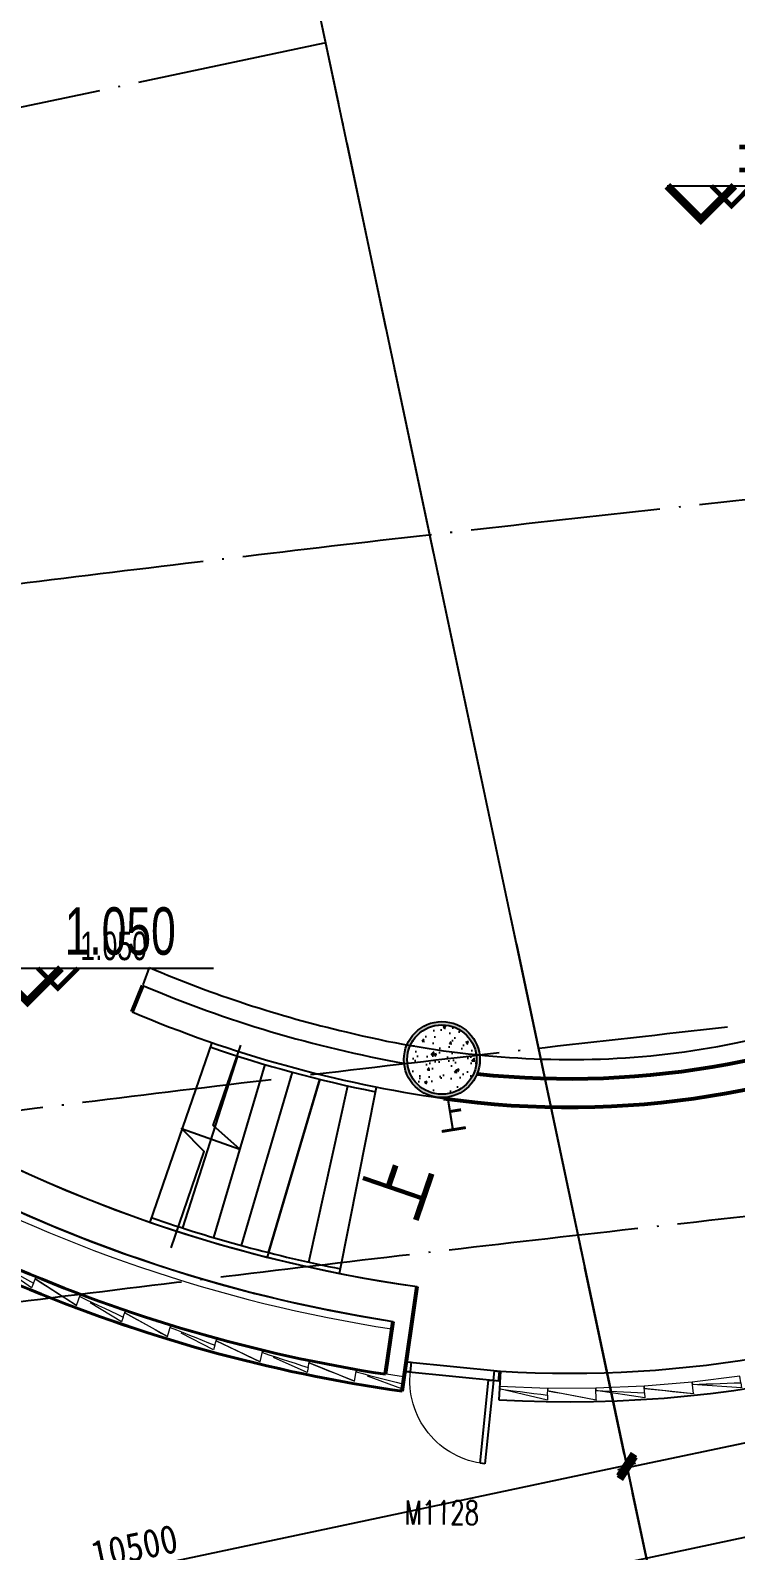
# Model space of a CAD drawing. Header units: millimetres. Extents: x 347599 to 1495443, y -100002 to 152717.
# Drawn here: x 1354067 to 1361493, y 6854 to 22852 of the extents above; entities that cross this region are included whole.
import ezdxf
from ezdxf.enums import TextEntityAlignment as Align

# ---------------------------------------------------------------- set-up
doc = ezdxf.new("R2010")
doc.units = ezdxf.units.MM
doc.header["$LTSCALE"] = 1000
doc.header["$PDMODE"] = 1
doc.linetypes.add('E-RG-1F$0$$0$DOTE', pattern=[2.42, 2, -0.2, 0.02, -0.2])
doc.linetypes.add('XRE2$0$HIDDEN', pattern=[0.375, 0.25, -0.125])
doc.layers.get('0').update_dxf_attribs({"linetype": 'CONTINUOUS'})
doc.layers.get('Defpoints').update_dxf_attribs({"linetype": 'CONTINUOUS'})
for name, color, linetype in [('$1$0S-COLS-HATCH', 8, 'CONTINUOUS'), ('$1$0S-COLS-LINE', 4, 'CONTINUOUS'), ('A-------', 18, 'CONTINUOUS'), ('A-DOOR', 32, 'CONTINUOUS'), ('A-DOOR-FRAM', 2, 'CONTINUOUS'), ('A-SYMB-DOOR', 13, 'CONTINUOUS'), ('A-WALL', 7, 'CONTINUOUS'), ('A—墙体', 7, 'CONTINUOUS'), ('A—楼梯、电梯、栏杆', 50, 'CONTINUOUS'), ('A—轴线、尺寸', 1, 'CONTINUOUS'), ('I-平面-标高（总）', 40, 'CONTINUOUS'), ('I—平面—文字', 40, 'CONTINUOUS'), ('I—平面—文字（放大1：100）', 40, 'XRE2$0$HIDDEN'), ('I—平面—标高', 40, 'CONTINUOUS'), ('I—平面—装饰面层线', 192, 'CONTINUOUS'), ('XRE2$0$0S-COLS-HATCH-A', 8, 'CONTINUOUS'), ('轴线100', 1, 'CONTINUOUS')]:
    doc.layers.add(name, color=color, linetype=linetype)
for name, color, linetype, lineweight in [('A-GLAZ', 140, 'CONTINUOUS', 5), ('E1-RD-1F$0$A-GLAZ', 140, 'CONTINUOUS', 5), ('E1-RD-1F$0$A-WALL', 7, 'CONTINUOUS', 5)]:
    doc.layers.add(name, color=color, linetype=linetype, lineweight=lineweight)
doc.styles.add('ARIAL', font='simhei.ttf', dxfattribs={"width": 0.9})
doc.styles.add('E-RT-1F$0$XD2008', font='xd-hzs.shx', dxfattribs={"width": 0.7, "bigfont": 'xd-hztxt.shx'})
doc.styles.add('ECADI-TXT', font='simplex.shx', dxfattribs={"bigfont": 'hztxt.shx'})
doc.styles.add('XD2008', font='simhei.ttf', dxfattribs={"width": 0.7})
doc.styles.add('幼圆', font='SIMYOU_0.TTF', dxfattribs={"width": 0.7})
doc.dimstyles.new('200', dxfattribs={"dimscale": 200, "dimtxt": 2.5, "dimasz": 2, "dimexe": 1, "dimexo": 1, "dimgap": 0.8, "dimtad": 1, "dimdec": 0, "dimdsep": 46, "dimtxsty": 'ARIAL', "dimblk1": 'ARCHTICK', "dimblk2": 'ARCHTICK', "dimsah": 1, "dimcen": -0.9, "dimdle": 1, "dimclrd": 256, "dimclre": 256, "dimclrt": 40, "dimaunit": 1, "dimadec": 0, "dimazin": 0, "dimtfac": 0.35, "dimtdec": 0, "dimtix": 1, "dimtmove": 2, "dimatfit": 3, "dimldrblk": 'ARCHTICK', "dimfxl": 0, "dimtvp": 0.8, "dimtolj": 1, "dimtzin": 0, "dimarcsym": 0})
doc.dimstyles.new('副本 100', dxfattribs={"dimscale": 100, "dimtxt": 2.5, "dimasz": 2, "dimexe": 1, "dimexo": 1, "dimgap": 0.8, "dimtad": 1, "dimdec": 0, "dimdsep": 46, "dimtxsty": 'ARIAL', "dimblk1": 'ARCHTICK', "dimblk2": 'ARCHTICK', "dimsah": 1, "dimcen": -0.9, "dimdle": 1, "dimclrd": 256, "dimclre": 256, "dimclrt": 40, "dimaunit": 1, "dimadec": 0, "dimazin": 0, "dimtfac": 0.35, "dimtdec": 0, "dimtix": 1, "dimtmove": 2, "dimatfit": 3, "dimldrblk": 'ARCHTICK', "dimfxl": 0, "dimtvp": 0.8, "dimtolj": 1, "dimtzin": 0, "dimarcsym": 0})

# ---------------------------------------------------------------- blocks, each defined once
blk = doc.blocks.new('E1-RD-1F$0$Adaptive - Lecture Hall Scale - Material 2-10355582-E1b 和 E1c 号楼一层平面图 BLDG E1b AND E1c FIRST FLOOR PLAN')
at = {"layer": 'E1-RD-1F$0$A-GLAZ', "lineweight": 13}
for p, q in [((43518, 22160), (43507, 22138)), ((43976, 21952), (43518, 22160)), ((43946, 21884), (43976, 21952))]:
    blk.add_line(p, q, dxfattribs=at)
at = {"layer": 'E1-RD-1F$0$A-GLAZ', "color": 8}
for p, q in [((43925, 21837), (43612, 22063)), ((43946, 21884), (43925, 21837))]:
    blk.add_line(p, q, dxfattribs=at)
at = {"layer": 'E1-RD-1F$0$A-GLAZ', "lineweight": 13, "flags": 128}
blk.add_lwpolyline([(43507, 22138), (43570, 22102), (43633, 22065), (43695, 22029), (43758, 21993), (43821, 21957), (43883, 21920), (43946, 21884)], dxfattribs=at)
blk = doc.blocks.new('E1-RD-1F$0$Adaptive - Lecture Hall Scale - Material 1-V73-E1b 和 E1c 号楼一层平面图 BLDG E1b AND E1c FIRST FLOOR PLAN')
at = {"layer": 'E1-RD-1F$0$A-GLAZ', "lineweight": 13}
for p, q in [((43976, 21952), (43966, 21929)), ((44439, 21758), (43976, 21952)), ((44393, 21643), (44439, 21758))]:
    blk.add_line(p, q, dxfattribs=at)
at = {"layer": 'E1-RD-1F$0$A-GLAZ', "color": 8}
for p, q in [((44393, 21642), (43966, 21929)), ((44393, 21643), (44393, 21642))]:
    blk.add_line(p, q, dxfattribs=at)
at = {"layer": 'E1-RD-1F$0$A-GLAZ', "lineweight": 13, "flags": 128}
blk.add_lwpolyline([(43966, 21929), (44027, 21888), (44088, 21847), (44149, 21806), (44210, 21766), (44271, 21725), (44332, 21684), (44393, 21643)], dxfattribs=at)
blk = doc.blocks.new('E1-RD-1F$0$Adaptive - Lecture Hall Scale - Material 1-10355581-E1b 和 E1c 号楼一层平面图 BLDG E1b AND E1c FIRST FLOOR PLAN')
at = {"layer": 'E1-RD-1F$0$A-GLAZ', "lineweight": 13}
for p, q in [((44439, 21758), (44430, 21735)), ((44909, 21579), (44439, 21758)), ((44883, 21509), (44909, 21579))]:
    blk.add_line(p, q, dxfattribs=at)
at = {"layer": 'E1-RD-1F$0$A-GLAZ', "color": 8}
for p, q in [((44866, 21461), (44539, 21666)), ((44883, 21509), (44866, 21461))]:
    blk.add_line(p, q, dxfattribs=at)
at = {"layer": 'E1-RD-1F$0$A-GLAZ', "lineweight": 13, "flags": 128}
blk.add_lwpolyline([(44430, 21735), (44495, 21703), (44560, 21670), (44624, 21638), (44689, 21606), (44754, 21574), (44819, 21541), (44883, 21509)], dxfattribs=at)
blk = doc.blocks.new('E1-RD-1F$0$Adaptive - Lecture Hall Scale - Material 2-V74-E1b 和 E1c 号楼一层平面图 BLDG E1b AND E1c FIRST FLOOR PLAN')
at = {"layer": 'E1-RD-1F$0$A-GLAZ', "lineweight": 13}
for p, q in [((42188, 22870), (42176, 22849)), ((42624, 22620), (42188, 22870)), ((42564, 22511), (42624, 22620))]:
    blk.add_line(p, q, dxfattribs=at)
at = {"layer": 'E1-RD-1F$0$A-GLAZ', "color": 8}
for p, q in [((42564, 22510), (42176, 22849)), ((42564, 22511), (42564, 22510))]:
    blk.add_line(p, q, dxfattribs=at)
at = {"layer": 'E1-RD-1F$0$A-GLAZ', "lineweight": 13, "flags": 128}
blk.add_lwpolyline([(42176, 22849), (42231, 22801), (42287, 22752), (42342, 22704), (42398, 22656), (42453, 22608), (42508, 22560), (42564, 22511)], dxfattribs=at)
blk = doc.blocks.new('_ArchTick')
at = {"color": 0, "linetype": 'ByBlock', "const_width": 0.4}
blk.add_lwpolyline([(-0.5, -0.5), (0.5, 0.5)], dxfattribs=at)
blk = doc.blocks.new('*D236')
at = {"layer": 'A—轴线、尺寸', "linetype": 'ByBlock', "lineweight": -2}
for p, q in [((1359604, 11257), (1360786, 5675)), ((1349266, 9395), (1350514, 3500)), ((1350277, 3655), (1360940, 5912))]:
    blk.add_line(p, q, dxfattribs=at)
at = {"layer": 'Defpoints', "color": 0, "linetype": 'ByBlock'}
for p in [(1359563, 11453), (1349224, 9591), (1360745, 5871)]:
    blk.add_point(p, dxfattribs=at)
at = {"layer": 'A—轴线、尺寸', "linetype": 'ByBlock', "lineweight": -2, "xscale": 400, "yscale": 400, "zscale": 400}
for p, rotation in [((1360745, 5871), 11.95264843799135), ((1350472, 3696), 191.9526484379913)]:
    blk.add_blockref('_ArchTick', p, dxfattribs=dict(at, rotation=rotation))
at = {"layer": 'A—轴线、尺寸', "color": 40, "linetype": 'ByBlock', "insert": (1355523, 5187), "char_height": 500, "attachment_point": 5, "rotation": 11.9526, "style": 'ARIAL'}
blk.add_mtext('\\A1;10500', dxfattribs=at)
blk = doc.blocks.new('*D282')
at = {"layer": 'A—轴线、尺寸', "linetype": 'ByBlock', "lineweight": -2}
for p, q in [((1366498, 12491), (1367841, 6146)), ((1338890, 7710), (1340448, 347)), ((1340211, 502), (1367996, 6383))]:
    blk.add_line(p, q, dxfattribs=at)
at = {"layer": 'Defpoints', "color": 0, "linetype": 'ByBlock'}
for p in [(1366457, 12687), (1338848, 7905), (1367800, 6342)]:
    blk.add_point(p, dxfattribs=at)
at = {"layer": 'A—轴线、尺寸', "linetype": 'ByBlock', "lineweight": -2, "xscale": 400, "yscale": 400, "zscale": 400}
for p, rotation in [((1367800, 6342), 11.95264843799135), ((1340407, 543), 191.9526484379913)]:
    blk.add_blockref('_ArchTick', p, dxfattribs=dict(at, rotation=rotation))
at = {"layer": 'A—轴线、尺寸', "color": 40, "linetype": 'ByBlock', "insert": (1354018, 3846), "char_height": 500, "attachment_point": 5, "rotation": 11.9526, "style": 'ARIAL'}
blk.add_mtext('\\A1;28000', dxfattribs=at)
blk = doc.blocks.new('*D328')
at = {"layer": 'A—轴线、尺寸', "linetype": 'ByBlock', "lineweight": -2}
for p, q in [((1366457, 12687), (1367640, 7099)), ((1359544, 11543), (1360791, 5649)), ((1360554, 5803), (1367794, 7336))]:
    blk.add_line(p, q, dxfattribs=at)
at = {"layer": 'Defpoints', "color": 0, "linetype": 'ByBlock'}
for p in [(1366415, 12882), (1359502, 11739), (1367598, 7294)]:
    blk.add_point(p, dxfattribs=at)
at = {"layer": 'A—轴线、尺寸', "linetype": 'ByBlock', "lineweight": -2, "xscale": 400, "yscale": 400, "zscale": 400}
for p, rotation in [((1367598, 7294), 11.95264843799135), ((1360750, 5845), 191.9526484379913)]:
    blk.add_blockref('_ArchTick', p, dxfattribs=dict(at, rotation=rotation))
at = {"layer": 'A—轴线、尺寸', "color": 40, "linetype": 'ByBlock', "insert": (1364089, 6973), "char_height": 500, "attachment_point": 5, "rotation": 11.9526, "style": 'ARIAL'}
blk.add_mtext('\\A1;7000', dxfattribs=at)
blk = doc.blocks.new('ECADI-TAG-DOOR')
blk = doc.blocks.new('E-RT-1F$0$ECADI-TAG-HGHT（国标）')
at = {"color": 1}
blk.add_line((-2.121, 2.121), (11.768, 2.121), dxfattribs=at)
at = {"color": 1, "const_width": 0.5}
blk.add_lwpolyline([(-2.121, 2.121), (0, 0), (2.121, 2.121)], dxfattribs=at)
at = {"color": 1}
blk.add_point((-1.481, 4.6), dxfattribs=at)
at = {"style": 'E-RT-1F$0$XD2008', "width": 0.7}
blk.add_attdef('FL', text='', height=3, dxfattribs=at).set_placement((-2.689, 2.967), align=Align.RIGHT)
for tag, p in [('F.F.L.', (2.284, 2.967)), ('T.O.S.', (2.284, -1.104))]:
    blk.add_attdef(tag, p, '', height=3, dxfattribs=at)
blk = doc.blocks.new('Adaptive - Lecture Hall Scale - Material 1-10355581-E1b 和 E1c 号楼一层平面图 BLDG E1b AND E1c FIRST FLOOR PLAN')
at = {"layer": 'A-GLAZ', "lineweight": 13}
for p, q in [((44439, 21758), (44430, 21735)), ((44909, 21579), (44439, 21758)), ((44883, 21509), (44909, 21579))]:
    blk.add_line(p, q, dxfattribs=at)
at = {"layer": 'A-GLAZ', "color": 8}
for p, q in [((44866, 21461), (44539, 21666)), ((44883, 21509), (44866, 21461))]:
    blk.add_line(p, q, dxfattribs=at)
at = {"layer": 'A-GLAZ', "lineweight": 13, "flags": 128}
blk.add_lwpolyline([(44430, 21735), (44495, 21703), (44560, 21670), (44624, 21638), (44689, 21606), (44754, 21574), (44819, 21541), (44883, 21509)], dxfattribs=at)
blk = doc.blocks.new('Adaptive - Lecture Hall Scale - Material 1-V73-E1b 和 E1c 号楼一层平面图 BLDG E1b AND E1c FIRST FLOOR PLAN')
at = {"layer": 'A-GLAZ', "lineweight": 13}
for p, q in [((43976, 21952), (43966, 21929)), ((44439, 21758), (43976, 21952)), ((44393, 21643), (44439, 21758))]:
    blk.add_line(p, q, dxfattribs=at)
at = {"layer": 'A-GLAZ', "color": 8}
for p, q in [((44393, 21642), (43966, 21929)), ((44393, 21643), (44393, 21642))]:
    blk.add_line(p, q, dxfattribs=at)
at = {"layer": 'A-GLAZ', "lineweight": 13, "flags": 128}
blk.add_lwpolyline([(43966, 21929), (44027, 21888), (44088, 21847), (44149, 21806), (44210, 21766), (44271, 21725), (44332, 21684), (44393, 21643)], dxfattribs=at)
blk = doc.blocks.new('Adaptive - Lecture Hall Scale - Material 2-10355582-E1b 和 E1c 号楼一层平面图 BLDG E1b AND E1c FIRST FLOOR PLAN')
at = {"layer": 'A-GLAZ', "lineweight": 13}
for p, q in [((43518, 22160), (43507, 22138)), ((43976, 21952), (43518, 22160)), ((43946, 21884), (43976, 21952))]:
    blk.add_line(p, q, dxfattribs=at)
at = {"layer": 'A-GLAZ', "color": 8}
for p, q in [((43925, 21837), (43612, 22063)), ((43946, 21884), (43925, 21837))]:
    blk.add_line(p, q, dxfattribs=at)
at = {"layer": 'A-GLAZ', "lineweight": 13, "flags": 128}
blk.add_lwpolyline([(43507, 22138), (43570, 22102), (43633, 22065), (43695, 22029), (43758, 21993), (43821, 21957), (43883, 21920), (43946, 21884)], dxfattribs=at)
blk = doc.blocks.new('Adaptive - Lecture Hall Scale - Material 2-V74-E1b 和 E1c 号楼一层平面图 BLDG E1b AND E1c FIRST FLOOR PLAN')
at = {"layer": 'A-GLAZ', "lineweight": 13}
for p, q in [((42188, 22870), (42176, 22849)), ((42624, 22620), (42188, 22870)), ((42564, 22511), (42624, 22620))]:
    blk.add_line(p, q, dxfattribs=at)
at = {"layer": 'A-GLAZ', "color": 8}
for p, q in [((42564, 22510), (42176, 22849)), ((42564, 22511), (42564, 22510))]:
    blk.add_line(p, q, dxfattribs=at)
at = {"layer": 'A-GLAZ', "lineweight": 13, "flags": 128}
blk.add_lwpolyline([(42176, 22849), (42231, 22801), (42287, 22752), (42342, 22704), (42398, 22656), (42453, 22608), (42508, 22560), (42564, 22511)], dxfattribs=at)
blk = doc.blocks.new('Adaptive - Lecture Hall Scale - Material 1-V70-E1b 和 E1c 号楼一层平面图 BLDG E1b AND E1c FIRST FLOOR PLAN')
at = {"layer": 'A-GLAZ', "color": 8}
for p, q in [((35413, 42607), (35708, 43035)), ((35462, 42586), (35413, 42607))]:
    blk.add_line(p, q, dxfattribs=at)
at = {"layer": 'A-GLAZ', "lineweight": 13}
for p, q in [((35731, 43025), (35708, 43035)), ((35528, 42559), (35731, 43025)), ((35462, 42586), (35528, 42559))]:
    blk.add_line(p, q, dxfattribs=at)
at = {"layer": 'A-GLAZ', "lineweight": 13, "flags": 128}
blk.add_lwpolyline([(35708, 43035), (35673, 42971), (35638, 42907), (35603, 42843), (35568, 42779), (35532, 42714), (35497, 42650), (35462, 42586)], dxfattribs=at)
blk = doc.blocks.new('Adaptive - Lecture Hall Scale - Material 1-10355578-E1b 和 E1c 号楼一层平面图 BLDG E1b AND E1c FIRST FLOOR PLAN')
at = {"layer": 'A-GLAZ', "color": 8}
for p, q in [((35228, 42128), (35505, 42569)), ((35231, 42127), (35228, 42128))]:
    blk.add_line(p, q, dxfattribs=at)
at = {"layer": 'A-GLAZ', "lineweight": 13}
for p, q in [((35345, 42086), (35528, 42559)), ((35528, 42559), (35505, 42569)), ((35231, 42127), (35345, 42086))]:
    blk.add_line(p, q, dxfattribs=at)
at = {"layer": 'A-GLAZ', "lineweight": 13, "flags": 128}
blk.add_lwpolyline([(35505, 42569), (35466, 42505), (35427, 42442), (35388, 42379), (35348, 42316), (35309, 42253), (35270, 42190), (35231, 42127)], dxfattribs=at)
blk = doc.blocks.new('Adaptive - Lecture Hall Scale - Material 2-10355580-E1b 和 E1c 号楼一层平面图 BLDG E1b AND E1c FIRST FLOOR PLAN')
at = {"layer": 'A-GLAZ', "color": 8}
for p, q in [((36344, 44432), (36706, 44806)), ((36390, 44403), (36344, 44432))]:
    blk.add_line(p, q, dxfattribs=at)
at = {"layer": 'A-GLAZ', "lineweight": 13}
for p, q in [((36726, 44792), (36706, 44806)), ((36450, 44366), (36726, 44792)), ((36390, 44403), (36450, 44366))]:
    blk.add_line(p, q, dxfattribs=at)
at = {"layer": 'A-GLAZ', "lineweight": 13, "flags": 128}
blk.add_lwpolyline([(36706, 44806), (36660, 44749), (36615, 44691), (36570, 44634), (36525, 44576), (36480, 44518), (36435, 44461), (36390, 44403)], dxfattribs=at)
blk = doc.blocks.new('MRY_door-1-Solid - _9 meters w x 80_h x 4_d 3-10364333-E1b 和 E1c 号楼一层平面图 BLDG E1b AND E1c FIRST FLOOR PLAN')
at = {"layer": 'A-DOOR'}
for p, q in [((389.2, 944.68125), (389.2, 64.68125)), ((440, 944.68125), (389.2, 944.68125)), ((440, 64.68125), (440, 944.68125)), ((389.2, 64.68125), (440, 64.68125))]:
    blk.add_line(p, q, dxfattribs=at)
at = {"layer": 'A-DOOR', "lineweight": 9}
blk.add_arc((440, 64.68125), 880, 90, 180.5, dxfattribs=at)
at = {"layer": 'A-DOOR-FRAM'}
for p, q in [((-440, 64.68125), (-490.8, 64.68125)), ((-490.8, 64.68125), (-490.8, -36.91875)), ((-440, -36.91875), (-440, 64.68125)), ((490.8, 64.68125), (440, 64.68125)), ((440, 64.68125), (440, -36.91875)), ((490.8, -36.91875), (490.8, 64.68125)), ((-490.8, -36.91875), (-440, -36.91875)), ((440, -36.91875), (490.8, -36.91875))]:
    blk.add_line(p, q, dxfattribs=at)
blk = doc.blocks.new('*D484')
at = {"layer": 'Defpoints', "color": 0, "linetype": 'Continuous'}
for p in [(1359164, 13336), (1348826, 11473), (1360346, 7753)]:
    blk.add_point(p, dxfattribs=at)
at = {"layer": '轴线100', "linetype": 'Continuous', "lineweight": -2}
for p, q in [((1359185, 13238), (1360367, 7656)), ((1348846, 11376), (1350094, 5481)), ((1349976, 5558), (1360444, 7774))]:
    blk.add_line(p, q, dxfattribs=at)
at = {"layer": '轴线100', "linetype": 'Continuous', "lineweight": -2, "xscale": 200, "yscale": 200, "zscale": 200}
for p, rotation in [((1360346, 7753), 11.95264843837669), ((1350074, 5579), 191.9526484383767)]:
    blk.add_blockref('_ArchTick', p, dxfattribs=dict(at, rotation=rotation))
at = {"layer": '轴线100', "color": 40, "linetype": 'Continuous', "insert": (1355162, 6893), "char_height": 300, "attachment_point": 5, "rotation": 11.9526, "style": 'ARIAL'}
blk.add_mtext('\\A1;10500', dxfattribs=at)
blk = doc.blocks.new('*D528')
at = {"layer": 'Defpoints', "color": 0, "linetype": 'Continuous'}
for p in [(1366058, 14570), (1338450, 9788), (1367401, 8225)]:
    blk.add_point(p, dxfattribs=at)
at = {"layer": '轴线100', "linetype": 'Continuous', "lineweight": -2}
for p, q in [((1366079, 14472), (1367422, 8127)), ((1338471, 9690), (1340029, 2328)), ((1339911, 2405), (1367499, 8245))]:
    blk.add_line(p, q, dxfattribs=at)
at = {"layer": '轴线100', "linetype": 'Continuous', "lineweight": -2, "xscale": 200, "yscale": 200, "zscale": 200}
for p, rotation in [((1367401, 8225), 11.95264843837669), ((1340008, 2426), 191.9526484383767)]:
    blk.add_blockref('_ArchTick', p, dxfattribs=dict(at, rotation=rotation))
at = {"layer": '轴线100', "color": 40, "linetype": 'Continuous', "insert": (1353657, 5552), "char_height": 300, "attachment_point": 5, "rotation": 11.9526, "style": 'ARIAL'}
blk.add_mtext('\\A1;28000', dxfattribs=at)
blk = doc.blocks.new('*D571')
at = {"layer": 'Defpoints', "color": 0, "linetype": 'Continuous'}
for p in [(1366017, 14765), (1359104, 13622), (1367200, 9177)]:
    blk.add_point(p, dxfattribs=at)
at = {"layer": '轴线100', "linetype": 'Continuous', "lineweight": -2}
for p, q in [((1366037, 14667), (1367220, 9079)), ((1359124, 13524), (1360372, 7630)), ((1360254, 7707), (1367298, 9198))]:
    blk.add_line(p, q, dxfattribs=at)
at = {"layer": '轴线100', "linetype": 'Continuous', "lineweight": -2, "xscale": 200, "yscale": 200, "zscale": 200}
for p, rotation in [((1367200, 9177), 11.95264843837669), ((1360351, 7727), 191.9526484383767)]:
    blk.add_blockref('_ArchTick', p, dxfattribs=dict(at, rotation=rotation))
at = {"layer": '轴线100', "color": 40, "linetype": 'Continuous', "insert": (1363728, 8679), "char_height": 300, "attachment_point": 5, "rotation": 11.9526, "style": 'ARIAL'}
blk.add_mtext('\\A1;7000', dxfattribs=at)

msp = doc.modelspace()

# ---------------------------------------------------------------- hatches: boundary and pattern name
at = {"layer": '$1$0S-COLS-HATCH'}
h = msp.add_hatch(color=256, dxfattribs=at)
edge = h.paths.add_edge_path()
edge.add_arc((1358400.4, 12021.2), 400, 0, 360)
edge = h.paths.add_edge_path(flags=17)
edge.add_arc((1358400.4, 12021.2), 365, 0, 360)
at = {"layer": 'A-------'}
h = msp.add_hatch(color=256, dxfattribs=at)
edge = h.paths.add_edge_path()
edge.add_arc((1358400.4, 12021.2), 400, 0, 360)
edge = h.paths.add_edge_path(flags=17)
edge.add_arc((1358400.4, 12021.2), 365, 0, 360)
at = {"layer": 'XRE2$0$0S-COLS-HATCH-A'}
h = msp.add_hatch(dxfattribs=at)
h.set_pattern_fill('AR-CONC', color=256, scale=40, style=0)
h.set_pattern_definition([(50, (-10363982.86, 6219919.24), (286.904073, -25.100854), [30, -330]), (355, (-10363982.86, 6219919.24), (-55.5005334, 300.8768535), [24, -264]), (100.4514, (-10363958.95, 6219917.15), (231.4037527, 275.775817), [25.496076, -280.456845]), (46.1842, (-10363982.86, 6219999.24), (426.896419, -66.207606), [45, -495]), (96.6356, (-10363947.3, 6219993.72), (373.865082, 389.647148), [38.244115, -420.6852]), (351.1842, (-10363982.86, 6219999.24), (373.864778, 389.64744), [36, -396]), (21, (-10363942.86, 6219979.24), (238.762821, -161.0475563), [30, -330]), (326, (-10363942.86, 6219979.24), (97.326133, 290.060018), [24, -264]), (71.4514, (-10363922.97, 6219965.82), (336.0890514, 129.0121987), [25.496076, -280.456845]), (37.5, (-10363982.86, 6219919.24), (4.8639421, 133.1575415), [0, -260.8, 0, -268, 0, -265]), (7.5, (-10363982.86, 6219919.24), (105.227815, 157.7646848), [0, -152.8, 0, -254.8, 0, -101]), (327.5, (-10364072.06, 6219919.24), (213.5289745, -9.0219487), [0, -100, 0, -312, 0, -414]), (317.5, (-10364112.06, 6219919.24), (233.2744677, 40.041993), [0, -130, 0, -207.2, 0, -294])])
edge = h.paths.add_edge_path()
edge.add_arc((1358400.4, 12021.2), 365, 0, 360)

# ---------------------------------------------------------------- linework, layer by layer
at = {"layer": '$1$0S-COLS-LINE'}
for radius in [400, 365]:
    msp.add_circle((1358400.4, 12021.2, 0), radius, dxfattribs=at)
for radius in [400, 365]:
    msp.add_circle((1358400.4, 12021.2, 0), radius)
at = {"layer": 'A-DOOR'}
for p, q in [((1358027.3, 8840.8, 0), (1359018, 8741.5, 0)), ((1358016.8, 8739.7, 0), (1359007.6, 8640.4, 0))]:
    msp.add_line(p, q, dxfattribs=at)
at = {"layer": 'A-WALL', "lineweight": 53}
msp.add_line((1355137, 12524.6, 0), (1355250.9, 12802.2, 0), dxfattribs=at)
for radius, start in [(9092, 263.90115), (9392, 261.93122)]:
    msp.add_arc((1359737.4, 20912.2, 0), radius, start, 329.96527, dxfattribs=at)
at = {"layer": 'A-WALL'}
for radius, start, end in [(12738.1, 246.95828, 259.89666), (13038.1, 246.97472, 261.98626)]:
    msp.add_arc((1360236.7, 24524, 0), radius, start, end, dxfattribs=at)
at = {"layer": 'A-WALL', "lineweight": 40}
msp.add_arc((1360236.4, 24523.8, 0), 16150, 232.12083, 261.98144, dxfattribs=at)
at = {"layer": 'A—墙体'}
for p, q in [((1357983.6, 8531.6), (1358139.2, 9632.9)), ((1357983.6, 8531.7, 0), (1358139.2, 9632.9, 0)), ((1357806.7, 8709.3), (1357885.4, 9266)), ((1357806.7, 8709.3, 0), (1357885.4, 9266, 0)), ((1359018, 8741.5, 0), (1358998.5, 8442.1, 0))]:
    msp.add_line(p, q, dxfattribs=at)
for centre, radius, start, end in [((1360236.7, 24524, 0), 15438.1, 176.39183, 261.23921), ((1359737.4, 20912.2, 0), 12492, 266.60905, 338.10222), ((1360236.7, 24524, 0), 15038.1, 215.21342, 261.98155), ((1360236.8, 24524), 15438.1, 220.92959, 261.23925), ((1359737.4, 20912.2, 0), 12192, 266.61736, 320.5403), ((1360236.4, 24523.8, 0), 16000, 231.48016, 261.26547), ((1360236.4, 24523.8), 16000, 231.48062, 261.26552), ((1360236.8, 24524), 15038.1, 237.39432, 261.98159), ((1360236.4, 24523.8), 16150, 232.12122, 261.98149)]:
    msp.add_arc(centre, radius, start, end, dxfattribs=at)
at = {"layer": 'A—楼梯、电梯、栏杆'}
for p, q in [((1355976.9, 12201.4), (1355323.4, 10311.2)), ((1355976.9, 12201.4), (1355323.4, 10311.2)), ((1356246.3, 12059.1), (1355667, 10249.5)), ((1356246.3, 12059.1), (1355667, 10249.5)), ((1356534.1, 11970.5), (1355996.6, 10148.2)), ((1356534.1, 11970.5), (1355996.6, 10148.2)), ((1356822.8, 11889), (1356285.1, 10066.2)), ((1356822.8, 11889), (1356285.1, 10066.2)), ((1357113.5, 11814), (1356561.3, 9942)), ((1357113.5, 11814), (1356561.3, 9942)), ((1356575.4, 9989.9), (1357113.4, 11814)), ((1356997.7, 9890.1), (1357408.3, 11745.2)), ((1356997.7, 9890.1), (1357408.3, 11745.2)), ((1357323.7, 9770.7), (1357711.1, 11732.8)), ((1357323.7, 9770.7), (1357711.1, 11732.8))]:
    msp.add_line(p, q, dxfattribs=at)
msp.add_lwpolyline([(1355547.8, 10041.9), (1355897.2, 11052.7), (1355656.4, 11296.7), (1356273.8, 11079.8), (1355992.9, 11329.3), (1356284.6, 12173)], dxfattribs=at)
for radius in [13088.1, 13088.1, 14988.1, 14988.1]:
    msp.add_arc((1360236.8, 24524), radius, 250.92979, 258.83046, dxfattribs=at)
at = {"layer": 'A—轴线、尺寸', "linetype": 'ByBlock'}
msp.add_line((1361220.9, 3620.4), (1340308.6, 102406.5), dxfattribs=at)
at = {"layer": 'A—轴线、尺寸', "linetype": 'E-RG-1F$0$$0$DOTE'}
msp.add_line((1357161.6, 22719.1), (1329440.7, 16850.7), dxfattribs=at)
for radius, start, end in [(495000, 90.381865, 98.026074), (487500, 90.131059, 98.027565)]:
    msp.add_arc((1414706.3, -474229.7), radius, start, end, dxfattribs=at)
at = {"layer": 'E1-RD-1F$0$A-GLAZ', "color": 8}
msp.add_arc((1360236.8, 24524), 15518.1, 220.92959, 261.23925, dxfattribs=at)
msp.add_arc((1360236.8, 24524), 15518.1, 220.92959, 261.23925, dxfattribs=at)
at = {"layer": 'E1-RD-1F$0$A-WALL', "lineweight": 53}
for p, q in [((1357983.6, 8531.6), (1358139.2, 9632.9)), ((1357806.7, 8709.3), (1357885.4, 9266))]:
    msp.add_line(p, q, dxfattribs=at)
at = {"layer": 'E1-RD-1F$0$A-WALL'}
msp.add_arc((1360236.8, 24524), 15438.1, 220.92959, 261.23925, dxfattribs=at)
at = {"layer": 'E1-RD-1F$0$A-WALL', "lineweight": 40}
for radius, start, end in [(16000, 231.48062, 261.26552), (16150, 232.12122, 261.98149)]:
    msp.add_arc((1360236.4, 24523.8), radius, start, end, dxfattribs=at)
at = {"layer": 'I—平面—装饰面层线'}
msp.add_line((1355253.3, 12808, 0), (1355320.9, 12989.8, 0), dxfattribs=at)
msp.add_lwpolyline([(1355320.9, 12989.8, 0.0435303), (1357392.1, 12312.8, 0.070962), (1360157.4, 12030.2, 0.0801876), (1362930.6, 12613.4, 0.0668388), (1365006.8, 13749.7, 0.0576563), (1366503, 15142.1, 0.0414996), (1367363, 16338.7, 0.0006946), (1367429.1, 16465.2, 0.0006501)], format="xyb", dxfattribs=at)
at = {"layer": '轴线100', "linetype": 'E-RG-1F$0$$0$DOTE'}
for p, q in [((1360822.3, 5503.2), (1339910, 104289.3)), ((1357161.6, 22719.1), (1329440.7, 16850.7))]:
    msp.add_line(p, q, dxfattribs=at)
for centre, radius, start, end in [((1414706.3, -474229.7), 495000, 90.381865, 98.026074), ((1415420.8, -479683.1), 495000, 90.381865, 98.026074), ((1414706.3, -474229.7), 487500, 90.131059, 98.027565)]:
    msp.add_arc(centre, radius, start, end, dxfattribs=at)

# ---------------------------------------------------------------- block references
at = {"layer": 'A-DOOR', "xscale": -1, "rotation": 174.1040741810291}
msp.add_blockref('MRY_door-1-Solid - _9 meters w x 80_h x 4_d 3-10364333-E1b 和 E1c 号楼一层平面图 BLDG E1b AND E1c FIRST FLOOR PLAN', (1358511.7, 8753.6, 0), dxfattribs=at)
at = {"layer": 'A-GLAZ', "color": 8}
for name, p, rotation in [('Adaptive - Lecture Hall Scale - Material 1-10355581-E1b 和 E1c 号楼一层平面图 BLDG E1b AND E1c FIRST FLOOR PLAN', (1308338.5, -9905.6, 0), 357.5526054047826), ('Adaptive - Lecture Hall Scale - Material 1-V73-E1b 和 E1c 号楼一层平面图 BLDG E1b AND E1c FIRST FLOOR PLAN', (1310602.7, -13096.4, 0), 1.152605404782338), ('Adaptive - Lecture Hall Scale - Material 2-10355582-E1b 和 E1c 号楼一层平面图 BLDG E1b AND E1c FIRST FLOOR PLAN', (1313062.9, -16138.6, 0), 4.752605404782273), ('Adaptive - Lecture Hall Scale - Material 2-V74-E1b 和 E1c 号楼一层平面图 BLDG E1b AND E1c FIRST FLOOR PLAN', (1318531.2, -21730.4, 0), 11.95260540478263), ('Adaptive - Lecture Hall Scale - Material 1-10355581-E1b 和 E1c 号楼一层平面图 BLDG E1b AND E1c FIRST FLOOR PLAN', (1313062.9, -16138.6, 0), 4.752605404782844), ('Adaptive - Lecture Hall Scale - Material 1-V73-E1b 和 E1c 号楼一层平面图 BLDG E1b AND E1c FIRST FLOOR PLAN', (1315709.2, -19020.5, 0), 8.352605404782905), ('Adaptive - Lecture Hall Scale - Material 2-10355582-E1b 和 E1c 号楼一层平面图 BLDG E1b AND E1c FIRST FLOOR PLAN', (1318531.2, -21730.4, 0), 11.95260540478263), ('Adaptive - Lecture Hall Scale - Material 1-V73-E1b 和 E1c 号楼一层平面图 BLDG E1b AND E1c FIRST FLOOR PLAN', (1318531.2, -21730.4, 0), 11.95260540478263), ('Adaptive - Lecture Hall Scale - Material 1-10355581-E1b 和 E1c 号楼一层平面图 BLDG E1b AND E1c FIRST FLOOR PLAN', (1318531.2, -21730.4, 0), 11.95260540478263), ('Adaptive - Lecture Hall Scale - Material 1-V70-E1b 和 E1c 号楼一层平面图 BLDG E1b AND E1c FIRST FLOOR PLAN', (1416276.7, -101, 0), 120.7294942936701), ('Adaptive - Lecture Hall Scale - Material 2-10355580-E1b 和 E1c 号楼一层平面图 BLDG E1b AND E1c FIRST FLOOR PLAN', (1416276.7, -101, 0), 120.7294942936694), ('Adaptive - Lecture Hall Scale - Material 1-10355578-E1b 和 E1c 号楼一层平面图 BLDG E1b AND E1c FIRST FLOOR PLAN', (1412084.9, -9043, 0), 111.3410498492251), ('Adaptive - Lecture Hall Scale - Material 1-V70-E1b 和 E1c 号楼一层平面图 BLDG E1b AND E1c FIRST FLOOR PLAN', (1414364.1, -4657.9, 0), 116.0352720714476), ('Adaptive - Lecture Hall Scale - Material 1-10355578-E1b 和 E1c 号楼一层平面图 BLDG E1b AND E1c FIRST FLOOR PLAN', (1414364.1, -4657.9, 0), 116.0352720714476)]:
    msp.add_blockref(name, p, dxfattribs=dict(at, rotation=rotation))
at = {"layer": 'A-SYMB-DOOR'}
ref = msp.add_blockref('ECADI-TAG-DOOR', (1359016.1, 6397.3), dxfattribs=dict(at, xscale=100.0000000022703, yscale=100.0000000022703, zscale=100.0000000022703, rotation=359.7447720100855))
ref.add_attrib('门窗主编号1', 'M1128', dxfattribs={"height": 250, "rotation": 359.74477, "style": 'ECADI-TXT', "width": 0.7}).set_placement((1358789.3, 7126.8), align=Align.RIGHT)
at = {"layer": 'E1-RD-1F$0$A-GLAZ', "color": 8}
for name, p, rotation in [('E1-RD-1F$0$Adaptive - Lecture Hall Scale - Material 1-10355581-E1b 和 E1c 号楼一层平面图 BLDG E1b AND E1c FIRST FLOOR PLAN', (1308338.6, -9905.6), 357.5526484739635), ('E1-RD-1F$0$Adaptive - Lecture Hall Scale - Material 1-10355581-E1b 和 E1c 号楼一层平面图 BLDG E1b AND E1c FIRST FLOOR PLAN', (1308338.6, -9905.6), 357.5526484739635), ('E1-RD-1F$0$Adaptive - Lecture Hall Scale - Material 1-V73-E1b 和 E1c 号楼一层平面图 BLDG E1b AND E1c FIRST FLOOR PLAN', (1310602.8, -13096.4), 1.152648473963055), ('E1-RD-1F$0$Adaptive - Lecture Hall Scale - Material 1-V73-E1b 和 E1c 号楼一层平面图 BLDG E1b AND E1c FIRST FLOOR PLAN', (1310602.8, -13096.4), 1.152648473963055), ('E1-RD-1F$0$Adaptive - Lecture Hall Scale - Material 2-10355582-E1b 和 E1c 号楼一层平面图 BLDG E1b AND E1c FIRST FLOOR PLAN', (1313062.9, -16138.7), 4.752648473962991), ('E1-RD-1F$0$Adaptive - Lecture Hall Scale - Material 2-10355582-E1b 和 E1c 号楼一层平面图 BLDG E1b AND E1c FIRST FLOOR PLAN', (1313062.9, -16138.7), 4.752648473962991), ('E1-RD-1F$0$Adaptive - Lecture Hall Scale - Material 2-V74-E1b 和 E1c 号楼一层平面图 BLDG E1b AND E1c FIRST FLOOR PLAN', (1318531.3, -21730.4), 11.95264847396334), ('E1-RD-1F$0$Adaptive - Lecture Hall Scale - Material 2-V74-E1b 和 E1c 号楼一层平面图 BLDG E1b AND E1c FIRST FLOOR PLAN', (1318531.3, -21730.4), 11.95264847396334), ('E1-RD-1F$0$Adaptive - Lecture Hall Scale - Material 1-10355581-E1b 和 E1c 号楼一层平面图 BLDG E1b AND E1c FIRST FLOOR PLAN', (1313062.9, -16138.7), 4.752648473963545), ('E1-RD-1F$0$Adaptive - Lecture Hall Scale - Material 1-10355581-E1b 和 E1c 号楼一层平面图 BLDG E1b AND E1c FIRST FLOOR PLAN', (1313062.9, -16138.7), 4.752648473963545), ('E1-RD-1F$0$Adaptive - Lecture Hall Scale - Material 1-V73-E1b 和 E1c 号楼一层平面图 BLDG E1b AND E1c FIRST FLOOR PLAN', (1315709.2, -19020.5), 8.352648473963619), ('E1-RD-1F$0$Adaptive - Lecture Hall Scale - Material 1-V73-E1b 和 E1c 号楼一层平面图 BLDG E1b AND E1c FIRST FLOOR PLAN', (1315709.2, -19020.5), 8.352648473963619), ('E1-RD-1F$0$Adaptive - Lecture Hall Scale - Material 2-10355582-E1b 和 E1c 号楼一层平面图 BLDG E1b AND E1c FIRST FLOOR PLAN', (1318531.3, -21730.4), 11.95264847396334), ('E1-RD-1F$0$Adaptive - Lecture Hall Scale - Material 2-10355582-E1b 和 E1c 号楼一层平面图 BLDG E1b AND E1c FIRST FLOOR PLAN', (1318531.3, -21730.4), 11.95264847396334)]:
    msp.add_blockref(name, p, dxfattribs=dict(at, rotation=rotation))
at = {"layer": 'I-平面-标高（总）'}
ref = msp.add_blockref('E-RT-1F$0$ECADI-TAG-HGHT（国标）', (1361127.4, 20863), dxfattribs=dict(at, xscale=166.6666666664841, yscale=166.6666666664841, zscale=166.6666666664841))
ref.add_attrib('F.F.L.', '%%P0.000', (1361519, 21357.6), dxfattribs={"layer": '0', "height": 500, "style": '幼圆', "width": 0.7})
ref = msp.add_blockref('E-RT-1F$0$ECADI-TAG-HGHT（国标）', (1354035.2, 12629.7), dxfattribs=dict(at, xscale=166.6666666664841, yscale=166.6666666664841, zscale=166.6666666664841))
ref.add_attrib('F.F.L.', '1.050', (1354426.8, 13124.3), dxfattribs={"layer": '0', "height": 500, "style": '幼圆', "width": 0.7})
at = {"layer": 'I—平面—标高'}
ref = msp.add_blockref('E-RT-1F$0$ECADI-TAG-HGHT（国标）', (1361448.9, 21004.5), dxfattribs=dict(at, xscale=99.99999999989046, yscale=99.99999999989048, zscale=99.99999999989046))
ref.add_attrib('F.F.L.', '%%P0.000', (1361683.9, 21301.2), dxfattribs={"layer": '0', "height": 300, "style": '幼圆', "width": 0.7})
ref = msp.add_blockref('E-RT-1F$0$ECADI-TAG-HGHT（国标）', (1354356.8, 12771.2), dxfattribs=dict(at, xscale=99.99999999989046, yscale=99.99999999989048, zscale=99.99999999989046))
ref.add_attrib('F.F.L.', '1.050', (1354591.7, 13067.9), dxfattribs={"layer": '0', "height": 300, "style": '幼圆', "width": 0.7})

# ---------------------------------------------------------------- texts
at = {"layer": 'I—平面—文字', "linetype": 'ByBlock', "style": 'XD2008', "width": 0.7}
msp.add_text('上', height=600, rotation=71.06876, dxfattribs=at).set_placement((1358120.5, 10304, 0))
at = {"layer": 'I—平面—文字（放大1：100）', "linetype": 'ByBlock', "style": 'XD2008', "width": 0.7}
msp.add_text('上', height=300, rotation=9.15842, dxfattribs=at).set_placement((1358384.4, 11260.3))

# ---------------------------------------------------------------- dimensions: what is measured, and where the dimension line sits
at = {"layer": 'A—轴线、尺寸', "linetype": 'ByBlock'}
for base, p1, p2, picture, middle in [((1367598.3, 7294.2), (1359502.2, 11739.2), (1366415.3, 12882.4), '*D328', (1364088.7, 6973.2)), ((1367799.9, 6341.9), (1338848.4, 7905.2), (1366456.7, 12686.8), '*D282', (1354017.9, 3846.3)), ((1360744.5, 5870.6), (1349224.3, 9590.6), (1359562.8, 11453.1), '*D236', (1355522.9, 5187.1))]:
    dim = msp.add_linear_dim(base=base, p1=p1, p2=p2, angle=11.95265, dimstyle='200', dxfattribs=at)
    dim.commit()
    dim.dimension.update_dxf_attribs({"geometry": picture, "text_midpoint": middle})
at = {"layer": '轴线100', "linetype": 'Continuous'}
for base, p1, p2, picture, middle in [((1367199.7, 9177.1), (1359103.6, 13622), (1366016.7, 14765.3), '*D571', (1363727.6, 8678.9)), ((1367401.3, 8224.8), (1338449.9, 9788), (1366058.1, 14569.6), '*D528', (1353656.9, 5552)), ((1360346, 7753.4), (1348825.8, 11473.5), (1359164.2, 13335.9), '*D484', (1355161.8, 6892.8))]:
    dim = msp.add_linear_dim(base=base, p1=p1, p2=p2, angle=11.95265, dimstyle='副本 100', override={"dimtxt": 3}, dxfattribs=at)
    dim.commit()
    dim.dimension.update_dxf_attribs({"geometry": picture, "text_midpoint": middle})

doc.saveas('drawing.dxf')
